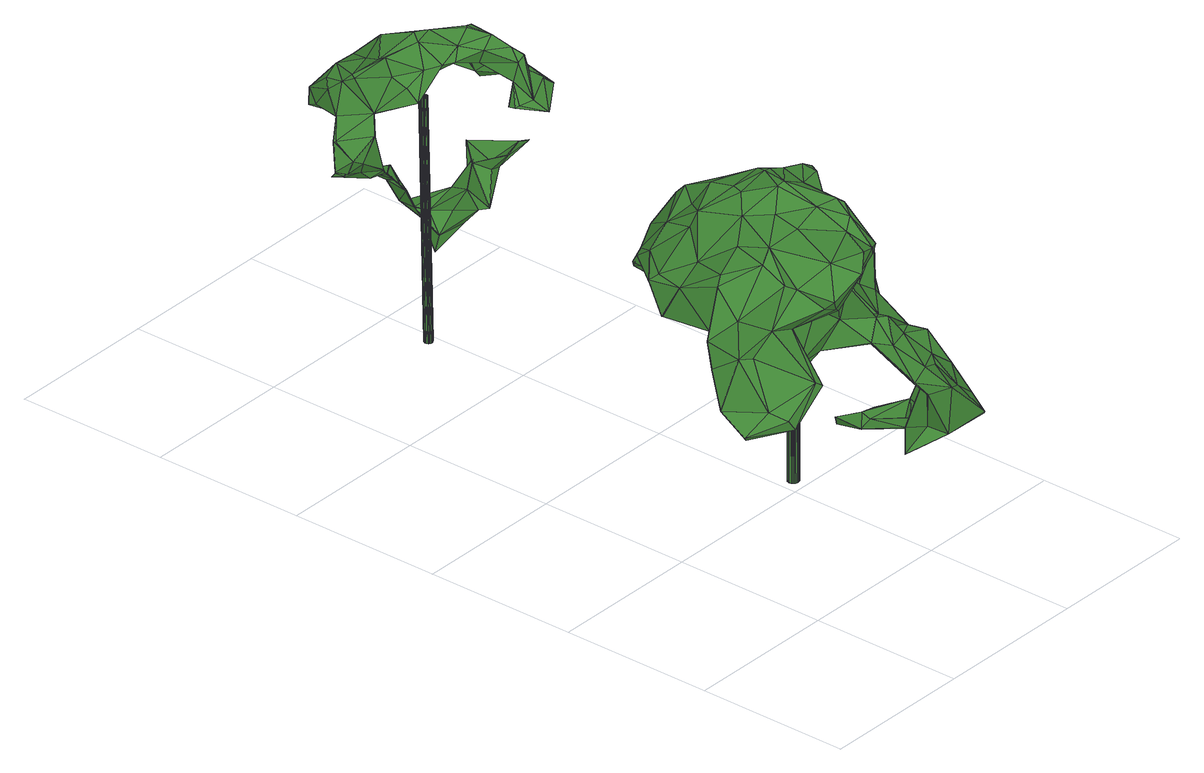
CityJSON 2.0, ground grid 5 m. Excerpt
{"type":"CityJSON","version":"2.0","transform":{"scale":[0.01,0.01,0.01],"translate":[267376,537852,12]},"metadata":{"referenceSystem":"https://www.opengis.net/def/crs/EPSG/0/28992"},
"CityObjects":{
"tree1":{"type":"SolitaryVegetationObject","attributes":{"gtid":386,"crown_width_m":8.75,"crown_median_z":18.41,"crown_r50_m":0.385,"crown_porosity":0.9,"trunk_H_m":5.46,"trunk_DBH_m":0.357,"trunk_radius_m":0.178,"trunk_base_height_m":12.95,"original_gtid":"433"},"geometry":[{"type":"Solid","lod":"3","boundaries":[[[[0,1,2]],[[3,4,1]],[[5,6,7]],[[8,3,9]],[[10,11,12]],[[13,14,15]],[[0,8,9]],[[0,16,8]],[[17,18,19]],[[20,21,22]],[[23,24,25]],[[25,24,26]],[[10,27,11]],[[1,0,9]],[[1,9,3]],[[23,25,28]],[[29,30,31]],[[30,32,33]],[[34,33,32]],[[34,32,30]],[[12,35,36]],[[37,38,8]],[[39,40,41]],[[40,42,43]],[[44,34,45]],[[46,47,48]],[[46,48,49]],[[38,50,51]],[[52,51,50]],[[53,54,55]],[[3,51,4]],[[2,1,56]],[[2,56,57]],[[58,14,59]],[[60,6,61]],[[62,63,64]],[[65,66,67]],[[68,26,24]],[[68,24,69]],[[47,28,48]],[[2,70,0]],[[33,70,2]],[[71,72,73]],[[74,75,76]],[[73,65,77]],[[73,77,78]],[[79,80,81]],[[82,83,84]],[[28,85,23]],[[86,45,87]],[[17,19,88]],[[19,89,88]],[[8,38,3]],[[3,38,51]],[[90,74,91]],[[92,28,93]],[[16,0,70]],[[4,57,56]],[[20,94,95]],[[96,86,97]],[[13,60,14]],[[6,60,13]],[[58,98,99]],[[4,100,57]],[[101,27,10]],[[102,43,103]],[[104,105,106]],[[107,108,93]],[[109,110,111]],[[4,56,1]],[[2,57,33]],[[112,113,98]],[[99,98,113]],[[58,59,98]],[[114,60,61]],[[64,115,62]],[[116,117,118]],[[119,20,22]],[[98,59,105]],[[120,121,122]],[[123,124,125]],[[126,127,128]],[[129,130,104]],[[131,130,129]],[[128,127,97]],[[132,63,62]],[[133,63,132]],[[33,31,30]],[[85,134,23]],[[70,33,34]],[[135,37,136]],[[73,137,138]],[[78,137,73]],[[125,133,132]],[[16,96,8]],[[139,118,140]],[[141,142,143]],[[95,144,145]],[[146,130,143]],[[146,104,130]],[[146,143,142]],[[131,147,143]],[[131,143,130]],[[148,149,96]],[[136,96,149]],[[150,126,151]],[[141,143,147]],[[111,152,109]],[[141,153,154]],[[55,155,68]],[[134,138,156]],[[43,157,158]],[[43,158,103]],[[123,125,159]],[[159,160,123]],[[161,162,163]],[[163,162,164]],[[68,155,165]],[[166,165,155]],[[147,153,141]],[[29,167,30]],[[114,162,161]],[[61,162,114]],[[28,107,93]],[[25,107,28]],[[168,169,170]],[[171,172,120]],[[49,48,66]],[[173,106,105]],[[174,175,176]],[[133,177,63]],[[133,178,177]],[[62,115,132]],[[179,180,181]],[[114,161,182]],[[89,183,184]],[[139,185,118]],[[79,185,139]],[[114,173,60]],[[74,90,186]],[[158,157,22]],[[92,48,28]],[[102,187,188]],[[189,182,190]],[[161,163,80]],[[80,190,182]],[[109,116,118]],[[8,136,37]],[[96,136,8]],[[119,157,42]],[[191,36,35]],[[21,101,192]],[[21,145,101]],[[193,5,7]],[[18,17,174]],[[89,194,88]],[[175,88,194]],[[18,195,19]],[[123,196,124]],[[84,160,159]],[[68,108,107]],[[13,15,193]],[[197,193,15]],[[104,198,105]],[[79,190,80]],[[193,7,13]],[[5,199,6]],[[174,176,200]],[[66,48,92]],[[85,71,134]],[[73,134,71]],[[43,42,157]],[[172,76,75]],[[201,76,172]],[[200,18,174]],[[84,125,132]],[[189,190,129]],[[202,169,168]],[[203,165,166]],[[203,166,110]],[[204,205,206]],[[167,207,30]],[[202,201,169]],[[173,129,106]],[[128,181,126]],[[91,74,76]],[[91,76,168]],[[20,208,209]],[[181,128,205]],[[181,205,179]],[[126,75,151]],[[154,11,27]],[[20,112,94]],[[12,36,210]],[[185,81,211]],[[120,172,126]],[[93,67,92]],[[202,168,76]],[[75,177,178]],[[27,145,212]],[[207,167,213]],[[207,213,206]],[[139,190,79]],[[214,215,31]],[[216,55,54]],[[176,175,194]],[[124,40,39]],[[20,119,208]],[[99,15,58]],[[96,16,86]],[[154,35,11]],[[99,197,15]],[[90,156,138]],[[60,173,14]],[[150,187,217]],[[178,151,75]],[[202,76,201]],[[111,218,219]],[[51,183,4]],[[23,134,220]],[[99,113,221]],[[178,133,124]],[[125,124,133]],[[97,148,96]],[[40,124,196]],[[46,72,47]],[[71,47,72]],[[174,88,175]],[[95,145,21]],[[13,7,6]],[[172,75,126]],[[119,22,157]],[[176,184,52]],[[52,184,183]],[[90,138,186]],[[29,187,167]],[[118,185,222]],[[118,222,203]],[[74,177,75]],[[223,177,74]],[[147,131,140]],[[117,147,140]],[[217,187,29]],[[132,82,84]],[[19,100,89]],[[49,66,65]],[[65,67,81]],[[44,45,16]],[[217,224,150]],[[16,45,86]],[[196,160,40]],[[225,22,226]],[[225,158,22]],[[158,225,103]],[[164,199,227]],[[5,227,199]],[[154,153,35]],[[97,86,128]],[[109,118,203]],[[54,228,122]],[[229,228,54]],[[224,148,230]],[[80,65,81]],[[12,179,10]],[[226,10,179]],[[127,231,148]],[[131,129,140]],[[59,14,173]],[[203,222,165]],[[68,165,108]],[[163,232,80]],[[174,17,88]],[[99,221,197]],[[12,210,179]],[[195,233,234]],[[235,234,233]],[[235,233,195]],[[109,203,110]],[[149,215,214]],[[102,236,187]],[[24,23,237]],[[90,91,156]],[[224,230,150]],[[112,209,113]],[[20,209,112]],[[169,201,170]],[[168,170,91]],[[156,91,170]],[[156,170,171]],[[164,162,199]],[[172,171,170]],[[201,172,170]],[[220,156,171]],[[220,134,156]],[[74,186,78]],[[11,35,12]],[[100,4,183]],[[100,183,89]],[[52,183,51]],[[19,195,100]],[[235,195,18]],[[164,232,163]],[[187,236,167]],[[165,93,108]],[[236,238,239]],[[236,102,238]],[[124,39,178]],[[151,178,39]],[[43,188,40]],[[84,159,125]],[[190,139,140]],[[190,140,129]],[[26,107,25]],[[171,120,229]],[[39,41,151]],[[240,226,179]],[[160,196,123]],[[103,238,102]],[[29,241,217]],[[195,31,100]],[[105,198,98]],[[110,218,111]],[[110,166,218]],[[135,200,50]],[[98,198,112]],[[141,242,142]],[[239,226,204]],[[239,225,226]],[[97,127,148]],[[80,232,65]],[[148,224,241]],[[100,31,57]],[[57,31,33]],[[77,65,232]],[[146,198,104]],[[219,243,180]],[[31,195,214]],[[149,234,135]],[[144,212,145]],[[119,42,83]],[[14,58,15]],[[161,80,182]],[[206,213,167]],[[204,240,205]],[[204,226,240]],[[200,176,50]],[[37,50,38]],[[135,50,37]],[[191,35,153]],[[166,155,218]],[[243,155,216]],[[6,199,61]],[[162,61,199]],[[59,173,105]],[[47,85,28]],[[117,140,118]],[[67,66,92]],[[147,117,153]],[[116,153,117]],[[81,67,211]],[[205,87,206]],[[229,220,171]],[[102,188,43]],[[122,121,244]],[[243,244,121]],[[243,122,244]],[[180,243,121]],[[236,239,204]],[[236,204,167]],[[230,127,150]],[[126,150,127]],[[240,179,205]],[[223,245,177]],[[185,211,222]],[[74,246,223]],[[74,78,246]],[[95,21,20]],[[247,22,21]],[[189,114,182]],[[227,248,246]],[[64,63,245]],[[200,135,235]],[[18,200,235]],[[177,245,63]],[[49,65,73]],[[227,246,164]],[[176,194,184]],[[230,231,127]],[[164,77,232]],[[68,107,26]],[[121,181,180]],[[79,81,185]],[[249,248,193]],[[5,193,248]],[[5,248,227]],[[250,251,221]],[[132,251,250]],[[69,55,68]],[[152,111,252]],[[216,155,55]],[[180,252,219]],[[104,106,129]],[[111,219,252]],[[210,252,180]],[[210,180,179]],[[210,36,252]],[[152,252,36]],[[194,89,184]],[[44,70,34]],[[94,112,253]],[[173,114,189]],[[250,221,208]],[[164,246,77]],[[78,77,246]],[[251,64,197]],[[93,211,67]],[[93,165,211]],[[221,251,197]],[[173,189,129]],[[223,246,248]],[[197,64,245]],[[197,245,193]],[[245,249,193]],[[45,34,207]],[[95,253,144]],[[73,72,49]],[[207,87,45]],[[41,188,187]],[[41,40,188]],[[119,83,82]],[[120,126,181]],[[120,181,121]],[[191,152,36]],[[116,191,153]],[[109,191,116]],[[152,191,109]],[[218,155,219]],[[243,219,155]],[[243,254,122]],[[216,254,243]],[[54,254,216]],[[122,254,54]],[[186,137,78]],[[53,237,220]],[[220,237,23]],[[247,192,226]],[[21,192,247]],[[71,85,47]],[[239,238,225]],[[44,16,70]],[[101,10,226]],[[226,192,101]],[[145,27,101]],[[226,255,247]],[[146,142,242]],[[103,225,238]],[[206,167,204]],[[221,113,209]],[[221,209,208]],[[46,49,72]],[[94,253,95]],[[149,214,234]],[[211,165,222]],[[132,115,251]],[[250,82,132]],[[251,115,64]],[[250,119,82]],[[250,208,119]],[[187,150,41]],[[245,223,256]],[[245,256,249]],[[248,256,223]],[[249,256,248]],[[151,41,150]],[[136,149,135]],[[148,241,215]],[[27,212,154]],[[141,154,212]],[[144,242,212]],[[141,212,242]],[[69,24,237]],[[69,237,55]],[[53,55,237]],[[186,138,137]],[[220,229,54]],[[207,206,87]],[[86,87,128]],[[120,228,229]],[[122,228,120]],[[205,128,87]],[[40,83,42]],[[160,83,40]],[[84,83,160]],[[247,255,22]],[[226,22,255]],[[198,146,257]],[[198,257,112]],[[253,112,257]],[[253,257,144]],[[242,144,257]],[[242,257,146]],[[53,220,54]],[[52,50,176]],[[217,241,224]],[[73,138,134]],[[230,148,231]],[[30,207,34]],[[148,215,149]],[[235,135,234]],[[215,241,31]],[[29,31,241]],[[214,195,234]],[[258,259,260]],[[258,260,261]],[[261,260,262]],[[261,262,263]],[[260,259,264]],[[260,264,262]],[[262,264,265]],[[262,265,263]],[[264,259,266]],[[264,266,265]],[[265,266,267]],[[265,267,263]],[[266,259,268]],[[266,268,267]],[[267,268,269]],[[267,269,263]],[[268,259,270]],[[268,270,269]],[[269,270,271]],[[269,271,263]],[[270,259,272]],[[270,272,271]],[[271,272,273]],[[271,273,263]],[[272,259,274]],[[272,274,273]],[[273,274,275]],[[273,275,263]],[[274,259,276]],[[274,276,275]],[[275,276,277]],[[275,277,263]],[[276,259,278]],[[276,278,277]],[[277,278,279]],[[277,279,263]],[[278,259,280]],[[278,280,279]],[[279,280,281]],[[279,281,263]],[[280,259,282]],[[280,282,281]],[[281,282,283]],[[281,283,263]],[[282,259,284]],[[282,284,283]],[[283,284,285]],[[283,285,263]],[[284,259,286]],[[284,286,285]],[[285,286,287]],[[285,287,263]],[[286,259,288]],[[286,288,287]],[[287,288,289]],[[287,289,263]],[[288,259,290]],[[288,290,289]],[[289,290,291]],[[289,291,263]],[[290,259,292]],[[290,292,291]],[[291,292,293]],[[291,293,263]],[[292,259,294]],[[292,294,293]],[[293,294,295]],[[293,295,263]],[[294,259,296]],[[294,296,295]],[[295,296,297]],[[295,297,263]],[[296,259,298]],[[296,298,297]],[[297,298,299]],[[297,299,263]],[[298,259,300]],[[298,300,299]],[[299,300,301]],[[299,301,263]],[[300,259,302]],[[300,302,301]],[[301,302,303]],[[301,303,263]],[[302,259,304]],[[302,304,303]],[[303,304,305]],[[303,305,263]],[[304,259,306]],[[304,306,305]],[[305,306,307]],[[305,307,263]],[[306,259,258]],[[306,258,307]],[[307,258,261]],[[307,261,263]]]]}]},
"tree2":{"type":"SolitaryVegetationObject","attributes":{"gtid":385,"crown_width_m":5.21,"crown_median_z":20.81,"crown_r50_m":0.247,"crown_porosity":0.93,"trunk_H_m":8.05,"trunk_DBH_m":0.265,"trunk_radius_m":0.132,"trunk_base_height_m":12.76,"original_gtid":"431"},"geometry":[{"type":"Solid","lod":"3","boundaries":[[[[308,309,310]],[[311,312,313]],[[314,315,316]],[[314,316,317]],[[318,319,320]],[[321,322,323]],[[324,318,325]],[[326,325,318]],[[313,312,327]],[[328,329,330]],[[331,332,333]],[[334,335,336]],[[337,338,339]],[[324,340,341]],[[331,342,343]],[[344,345,346]],[[314,347,348]],[[349,350,351]],[[352,353,354]],[[355,356,357]],[[335,358,359]],[[334,360,361]],[[360,362,363]],[[364,365,366]],[[346,345,367]],[[368,369,365]],[[370,371,372]],[[373,374,375]],[[376,374,373]],[[357,377,378]],[[332,331,343]],[[360,363,361]],[[338,379,380]],[[381,339,382]],[[344,383,384]],[[366,381,382]],[[343,342,385]],[[386,387,388]],[[389,390,323]],[[391,323,390]],[[392,393,354]],[[364,366,394]],[[395,396,397]],[[398,399,396]],[[400,401,397]],[[397,387,395]],[[402,370,347]],[[398,395,399]],[[318,341,319]],[[318,324,341]],[[403,366,382]],[[404,405,406]],[[407,408,409]],[[324,325,405]],[[341,410,319]],[[350,411,412]],[[397,413,388]],[[386,388,413]],[[414,415,416]],[[417,418,326]],[[419,420,331]],[[389,336,421]],[[422,423,424]],[[408,410,409]],[[425,426,427]],[[428,353,429]],[[429,353,352]],[[313,430,363]],[[431,363,430]],[[432,410,408]],[[383,433,434]],[[435,414,436]],[[435,436,437]],[[366,403,394]],[[428,438,439]],[[440,441,442]],[[443,444,355]],[[356,355,444]],[[356,444,443]],[[428,445,446]],[[359,342,421]],[[309,447,448]],[[308,447,309]],[[344,433,383]],[[449,450,412]],[[451,450,449]],[[452,370,372]],[[453,454,455]],[[456,381,457]],[[334,361,335]],[[393,458,431]],[[336,459,334]],[[409,337,423]],[[460,377,357]],[[320,319,461]],[[462,449,411]],[[437,436,463]],[[454,453,399]],[[343,385,332]],[[424,464,456]],[[465,321,391]],[[466,447,467]],[[439,392,353]],[[439,353,428]],[[468,365,364]],[[469,327,470]],[[468,368,365]],[[433,386,413]],[[471,472,331]],[[422,424,456]],[[427,473,350]],[[474,456,369]],[[425,351,475]],[[349,351,425]],[[425,419,426]],[[409,410,337]],[[389,459,336]],[[344,346,433]],[[411,350,476]],[[411,476,355]],[[367,345,384]],[[400,455,401]],[[459,389,477]],[[383,434,312]],[[436,478,479]],[[414,478,436]],[[412,480,351]],[[412,351,350]],[[438,393,439]],[[480,475,351]],[[446,438,428]],[[448,481,478]],[[467,447,310]],[[462,321,465]],[[482,321,462]],[[482,462,357]],[[355,357,462]],[[390,389,421]],[[390,421,483]],[[354,323,322]],[[405,325,406]],[[484,376,485]],[[432,461,410]],[[486,371,370]],[[370,487,348]],[[310,488,467]],[[370,452,487]],[[402,317,486]],[[424,423,464]],[[475,489,425]],[[486,370,402]],[[354,393,323]],[[430,313,327]],[[439,393,392]],[[431,323,393]],[[353,392,354]],[[336,359,421]],[[385,359,393]],[[378,490,352]],[[437,315,485]],[[358,361,458]],[[358,458,393]],[[317,402,314]],[[491,492,473]],[[393,359,358]],[[411,449,412]],[[431,458,363]],[[384,459,367]],[[475,480,489]],[[489,480,412]],[[414,448,478]],[[460,440,377]],[[378,482,357]],[[400,330,455]],[[468,364,441]],[[432,408,407]],[[483,472,471]],[[331,472,342]],[[326,429,404]],[[326,418,429]],[[484,485,315]],[[469,493,367]],[[399,453,396]],[[479,348,436]],[[442,379,494]],[[405,494,379]],[[440,442,494]],[[337,340,338]],[[445,495,446]],[[430,327,469]],[[440,490,377]],[[494,490,440]],[[352,404,429]],[[405,404,494]],[[404,406,326]],[[326,406,325]],[[376,479,466]],[[371,452,372]],[[427,349,425]],[[348,347,370]],[[348,487,452]],[[423,337,464]],[[318,496,326]],[[488,375,467]],[[488,400,375]],[[469,497,430]],[[367,497,469]],[[470,387,493]],[[470,493,469]],[[396,395,398]],[[348,463,436]],[[452,463,348]],[[498,452,371]],[[452,498,437]],[[461,476,320]],[[333,426,419]],[[474,443,499]],[[332,495,333]],[[461,432,500]],[[461,500,476]],[[399,395,470]],[[373,329,328]],[[409,423,422]],[[399,470,454]],[[479,484,348]],[[470,327,312]],[[332,385,446]],[[474,422,456]],[[499,422,474]],[[409,422,407]],[[422,499,407]],[[336,335,359]],[[323,391,321]],[[501,502,460]],[[503,460,502]],[[503,502,501]],[[378,352,354]],[[334,459,360]],[[344,384,345]],[[346,386,433]],[[467,374,466]],[[376,466,374]],[[454,470,434]],[[430,497,477]],[[367,477,497]],[[462,465,449]],[[312,434,470]],[[311,383,312]],[[326,496,417]],[[375,453,329]],[[375,329,373]],[[386,346,367]],[[391,504,505]],[[476,500,355]],[[489,420,425]],[[505,506,451]],[[505,451,465]],[[350,473,507]],[[376,484,479]],[[476,507,320]],[[320,507,492]],[[427,491,473]],[[427,426,491]],[[319,410,461]],[[368,468,441]],[[417,491,333]],[[426,333,491]],[[488,309,416]],[[309,488,310]],[[504,483,471]],[[489,504,471]],[[508,314,484]],[[474,369,368]],[[401,413,397]],[[489,412,506]],[[355,462,411]],[[363,458,361]],[[431,389,323]],[[430,389,431]],[[437,463,452]],[[338,509,379]],[[454,510,455]],[[435,328,415]],[[435,415,414]],[[446,495,332]],[[455,330,453]],[[400,397,453]],[[396,453,397]],[[400,453,375]],[[405,379,509]],[[373,485,376]],[[432,511,500]],[[407,511,432]],[[333,495,417]],[[328,330,416]],[[448,414,416]],[[448,416,309]],[[361,358,335]],[[385,393,438]],[[438,446,385]],[[314,402,347]],[[315,508,484]],[[445,417,495]],[[371,316,315]],[[488,416,330]],[[488,330,400]],[[506,504,489]],[[472,421,342]],[[483,421,472]],[[365,369,457]],[[456,457,369]],[[365,457,366]],[[310,447,308]],[[375,374,467]],[[373,328,435]],[[476,350,507]],[[492,507,473]],[[318,320,492]],[[379,442,512]],[[379,512,380]],[[403,512,442]],[[474,501,443]],[[355,511,443]],[[499,443,511]],[[499,511,407]],[[419,425,420]],[[479,478,481]],[[466,479,481]],[[460,356,501]],[[357,356,460]],[[384,383,459]],[[313,362,311]],[[363,362,313]],[[311,362,383]],[[459,383,362]],[[459,362,360]],[[459,477,367]],[[427,350,349]],[[368,503,474]],[[501,474,503]],[[435,485,373]],[[437,485,435]],[[460,503,440]],[[500,511,355]],[[417,445,418]],[[429,418,445]],[[429,445,428]],[[491,417,496]],[[442,441,403]],[[394,403,441]],[[364,394,441]],[[337,410,340]],[[341,340,410]],[[321,482,322]],[[378,322,482]],[[404,352,490]],[[404,490,494]],[[378,377,490]],[[378,354,322]],[[504,391,390]],[[504,390,483]],[[385,342,359]],[[453,330,329]],[[315,314,508]],[[314,348,484]],[[317,316,486]],[[371,486,316]],[[339,464,337]],[[456,464,381]],[[339,381,464]],[[318,492,496]],[[491,496,492]],[[443,501,356]],[[388,387,397]],[[395,387,470]],[[366,457,381]],[[413,401,510]],[[466,481,447]],[[448,447,481]],[[465,451,449]],[[389,430,477]],[[386,367,493]],[[387,386,493]],[[437,513,315]],[[498,513,437]],[[315,513,371]],[[498,371,513]],[[434,433,413]],[[333,419,331]],[[391,505,465]],[[504,506,505]],[[489,471,420]],[[331,420,471]],[[440,503,441]],[[368,441,503]],[[416,415,328]],[[382,339,514]],[[382,514,403]],[[403,514,512]],[[380,512,514]],[[339,338,514]],[[380,514,338]],[[401,515,510]],[[455,510,515]],[[455,515,401]],[[451,506,450]],[[412,450,506]],[[434,413,510]],[[434,510,454]],[[405,509,324]],[[340,324,509]],[[340,509,338]],[[516,517,518]],[[516,518,519]],[[519,518,520]],[[519,520,521]],[[518,517,522]],[[518,522,520]],[[520,522,523]],[[520,523,521]],[[522,517,524]],[[522,524,523]],[[523,524,525]],[[523,525,521]],[[524,517,526]],[[524,526,525]],[[525,526,527]],[[525,527,521]],[[526,517,528]],[[526,528,527]],[[527,528,529]],[[527,529,521]],[[528,517,530]],[[528,530,529]],[[529,530,531]],[[529,531,521]],[[530,517,532]],[[530,532,531]],[[531,532,533]],[[531,533,521]],[[532,517,534]],[[532,534,533]],[[533,534,535]],[[533,535,521]],[[534,517,536]],[[534,536,535]],[[535,536,537]],[[535,537,521]],[[536,517,538]],[[536,538,537]],[[537,538,539]],[[537,539,521]],[[538,517,540]],[[538,540,539]],[[539,540,541]],[[539,541,521]],[[540,517,542]],[[540,542,541]],[[541,542,543]],[[541,543,521]],[[542,517,544]],[[542,544,543]],[[543,544,545]],[[543,545,521]],[[544,517,546]],[[544,546,545]],[[545,546,547]],[[545,547,521]],[[546,517,548]],[[546,548,547]],[[547,548,549]],[[547,549,521]],[[548,517,550]],[[548,550,549]],[[549,550,551]],[[549,551,521]],[[550,517,552]],[[550,552,551]],[[551,552,553]],[[551,553,521]],[[552,517,554]],[[552,554,553]],[[553,554,555]],[[553,555,521]],[[554,517,556]],[[554,556,555]],[[555,556,557]],[[555,557,521]],[[556,517,558]],[[556,558,557]],[[557,558,559]],[[557,559,521]],[[558,517,560]],[[558,560,559]],[[559,560,561]],[[559,561,521]],[[560,517,562]],[[560,562,561]],[[561,562,563]],[[561,563,521]],[[562,517,564]],[[562,564,563]],[[563,564,565]],[[563,565,521]],[[564,517,516]],[[564,516,565]],[[565,516,519]],[[565,519,521]]]]}]}
},
"vertices":[
[845,89,341],[929,201,297],[941,216,312],[793,172,288],[884,256,255],[356,854,761],[298,927,766],[331,948,728],[724,120,311],[843,89,338],[638,472,917],[627,424,1005],[626,306,913],[331,951,729],[411,955,828],[444,967,754],[704,90,486],[776,472,226],[740,453,249],[805,459,232],[736,758,877],[709,660,878],[746,653,765],[77,326,509],[149,205,557],[24,287,556],[125,209,593],[659,517,943],[32,382,604],[880,394,478],[859,311,521],[895,338,402],[826,275,473],[914,268,402],[808,252,487],[596,376,990],[576,276,932],[635,205,252],[701,209,241],[779,614,609],[825,602,598],[762,549,627],[846,743,658],[877,585,602],[789,223,473],[714,198,507],[91,407,716],[87,382,598],[62,438,708],[152,478,749],[721,275,271],[778,235,237],[771,321,255],[169,284,578],[263,329,630],[257,196,660],[921,238,282],[950,276,304],[486,938,856],[461,902,930],[318,915,806],[292,906,797],[545,879,452],[539,838,478],[537,849,480],[143,514,766],[114,497,751],[112,498,754],[229,197,679],[256,193,659],[825,171,406],[132,395,553],[219,340,631],[254,498,674],[377,627,553],[543,588,524],[419,541,462],[259,651,779],[286,548,647],[207,527,918],[174,650,842],[172,510,901],[712,853,527],[823,754,650],[727,841,517],[138,402,529],[628,165,507],[680,287,560],[733,539,183],[804,457,228],[355,525,552],[400,534,462],[59,437,710],[78,354,764],[703,746,908],[744,641,986],[658,140,462],[625,165,504],[555,915,887],[572,988,737],[870,358,264],[657,550,934],[885,525,595],[858,505,726],[448,765,1021],[456,865,970],[413,805,949],[99,262,614],[120,336,755],[403,287,957],[336,216,885],[444,206,934],[683,823,926],[636,916,818],[278,848,842],[545,879,456],[440,441,994],[440,522,1011],[328,450,980],[784,766,693],[439,435,547],[498,421,716],[395,447,682],[801,701,433],[752,689,446],[734,764,461],[536,436,550],[614,314,585],[613,312,588],[358,738,977],[452,684,1038],[439,645,1039],[653,907,505],[669,773,529],[200,414,506],[720,276,275],[710,185,318],[296,505,624],[276,456,531],[311,551,954],[383,596,1004],[530,563,1064],[584,660,1044],[558,658,1049],[705,640,1012],[716,599,998],[574,697,1036],[504,565,1059],[696,269,504],[748,225,458],[633,474,578],[607,572,534],[511,256,957],[542,453,1018],[614,441,1016],[263,311,797],[316,434,469],[839,713,679],[828,553,747],[739,774,480],[742,736,513],[178,768,822],[192,777,801],[164,709,731],[207,725,726],[172,309,831],[328,246,856],[819,348,540],[415,539,315],[417,536,315],[372,458,417],[325,429,466],[464,438,522],[356,851,899],[703,519,223],[731,538,180],[686,408,233],[507,724,559],[628,629,532],[571,363,777],[516,354,769],[577,399,649],[200,750,838],[811,330,255],[730,412,240],[288,441,947],[310,535,593],[845,456,519],[855,502,579],[342,754,927],[255,652,890],[555,355,966],[628,609,913],[416,893,648],[775,469,223],[840,359,283],[800,698,434],[518,918,646],[562,797,978],[257,766,787],[684,409,236],[418,475,383],[419,538,316],[297,321,906],[737,390,597],[668,340,636],[707,328,629],[757,312,555],[708,781,702],[629,804,804],[593,291,901],[179,441,811],[620,567,1016],[753,356,565],[802,287,299],[823,277,472],[265,314,796],[822,417,511],[366,235,843],[396,252,819],[230,383,510],[647,884,708],[296,367,902],[440,635,706],[751,357,561],[818,517,744],[661,502,748],[306,722,750],[303,502,617],[281,406,515],[698,356,590],[679,291,558],[165,706,731],[771,321,259],[763,290,282],[731,414,245],[855,499,582],[158,242,555],[855,504,724],[798,510,621],[622,417,649],[822,374,503],[624,644,1034],[375,304,814],[435,429,812],[493,777,573],[318,674,726],[594,663,838],[437,806,753],[477,838,684],[679,840,549],[602,870,559],[476,248,894],[691,698,960],[334,462,744],[625,595,689],[561,739,647],[661,679,995],[543,525,95],[525,525,95],[542,530,95],[538,520,642],[538,525,642],[521,520,641],[540,534,95],[536,529,642],[538,538,95],[533,532,642],[534,541,95],[529,535,642],[529,542,95],[525,537,642],[525,543,95],[520,538,642],[520,542,95],[516,537,642],[516,540,95],[511,535,641],[512,538,95],[508,532,641],[509,534,95],[505,529,641],[508,530,95],[503,524,641],[507,525,95],[503,520,641],[508,520,95],[503,515,641],[510,516,95],[505,511,641],[512,512,95],[508,507,641],[516,509,95],[512,504,641],[521,508,95],[516,503,641],[525,507,95],[521,502,641],[530,508,95],[525,503,641],[534,510,95],[530,504,641],[538,512,95],[533,507,641],[541,516,95],[536,511,641],[542,521,95],[538,515,641],
[575,1840,367],[509,1829,354],[553,1886,367],[248,1851,708],[312,1851,696],[281,1829,728],[743,1752,609],[665,1844,644],[750,1726,647],[780,1750,622],[576,1827,1048],[622,1821,1003],[606,1860,999],[348,1889,994],[327,1809,1022],[245,1833,928],[592,1766,1090],[563,1759,1102],[477,1824,1103],[313,1851,698],[525,1866,469],[493,1890,487],[491,1890,486],[253,2078,919],[273,1997,1020],[373,2017,998],[110,1864,786],[153,1906,851],[154,1908,850],[721,1730,933],[651,1683,1005],[708,1648,946],[633,1752,1017],[624,1789,1012],[218,1981,966],[236,2000,989],[270,2010,641],[271,2010,643],[288,2013,644],[753,1742,605],[684,1739,587],[447,2035,911],[530,2008,921],[458,2027,871],[409,1719,1057],[349,1738,1060],[306,1723,978],[591,1892,931],[613,1822,996],[514,1823,1009],[157,1901,852],[194,1931,908],[144,1844,771],[136,1820,826],[214,1857,741],[177,1817,801],[562,1578,898],[643,1571,881],[652,1529,865],[230,1930,692],[642,1642,923],[721,1609,915],[788,1717,636],[727,1702,668],[727,1701,666],[607,1850,515],[608,1851,513],[522,1929,486],[629,1850,516],[483,1729,1052],[384,1754,1020],[624,1645,1047],[634,1606,1033],[755,1598,888],[721,1607,917],[228,1929,690],[228,1931,691],[226,1935,1005],[325,1985,645],[387,1897,670],[365,1965,639],[225,1854,855],[197,1931,907],[286,1953,977],[298,1758,1017],[244,1832,931],[573,1572,904],[389,1895,670],[440,1903,594],[429,1942,588],[387,1872,634],[378,1851,630],[481,1938,495],[428,1941,587],[790,1745,611],[624,1562,904],[492,1731,1078],[584,1683,1092],[558,1751,1101],[697,1821,852],[721,1798,896],[735,1786,899],[678,1784,913],[510,1962,929],[456,2025,871],[363,1964,637],[573,1722,503],[573,1816,467],[513,1818,410],[395,1934,1082],[421,1833,1117],[380,2037,940],[336,2053,881],[195,1932,906],[782,1739,874],[790,1743,894],[783,1738,876],[399,2057,919],[459,2015,989],[482,2028,975],[280,1822,1101],[403,1803,1105],[282,1831,730],[226,1813,870],[685,1817,897],[324,1983,643],[339,1864,674],[589,1778,542],[582,1690,517],[592,1762,635],[233,1894,1028],[286,1803,1044],[544,1696,1013],[599,1617,956],[607,1605,1017],[664,1811,885],[627,1849,974],[307,1869,1066],[234,1904,1036],[579,1831,392],[587,1787,430],[422,1959,976],[445,2033,911],[381,2035,938],[653,1681,662],[450,1887,563],[377,1851,628],[448,1887,561],[745,1706,891],[753,1600,887],[224,1814,872],[193,1868,769],[562,1765,1003],[629,1850,976],[485,1908,981],[635,1726,606],[753,1715,898],[392,1946,987],[579,1826,444],[533,1898,431],[565,1605,891],[312,1853,698],[341,1863,676],[239,2069,872],[232,2038,889],[571,1996,977],[702,1724,893],[451,2050,816],[590,1925,956],[215,1859,742],[609,1770,483],[629,1774,493],[452,2047,816],[588,1789,431],[435,1829,1062],[260,2003,866],[661,1835,530],[664,1815,601],[790,1718,637],[720,1729,622],[531,1897,430],[363,2054,837],[453,1708,1050],[476,1954,1028],[562,1925,976],[340,1865,676],[539,1674,1064],[335,1937,1031],[495,1881,1031],[250,1853,710],[653,1684,663],[695,1819,851],[593,1893,932],[676,1782,912],[632,1752,1014],[634,1715,1005],[286,1999,867],[289,2016,929],[345,2035,868],[580,1958,968],[666,1814,601],[614,1685,1044],[385,1874,633],[665,1814,886],[633,1605,1032],[639,1735,629],[680,1627,952],[438,1903,592],[488,1825,76],[475,1825,76],[488,1828,76],[481,1839,881],[481,1842,881],[468,1839,881],[487,1831,76],[480,1845,881],[484,1834,76],[478,1848,881],[482,1836,76],[475,1850,881],[479,1838,76],[472,1852,881],[475,1838,76],[468,1852,881],[472,1838,76],[465,1852,881],[469,1837,76],[462,1850,881],[466,1835,76],[459,1848,881],[464,1832,76],[457,1846,881],[462,1829,76],[455,1842,881],[462,1825,76],[455,1839,881],[462,1822,76],[455,1836,881],[464,1819,76],[457,1832,881],[465,1816,76],[459,1830,881],[468,1814,76],[461,1827,881],[471,1812,76],[465,1826,881],[475,1812,76],[468,1826,881],[478,1812,76],[471,1826,881],[481,1814,76],[475,1827,881],[484,1816,76],[477,1829,881],[486,1818,76],[480,1832,881],[488,1821,76],[481,1835,881]
]}
